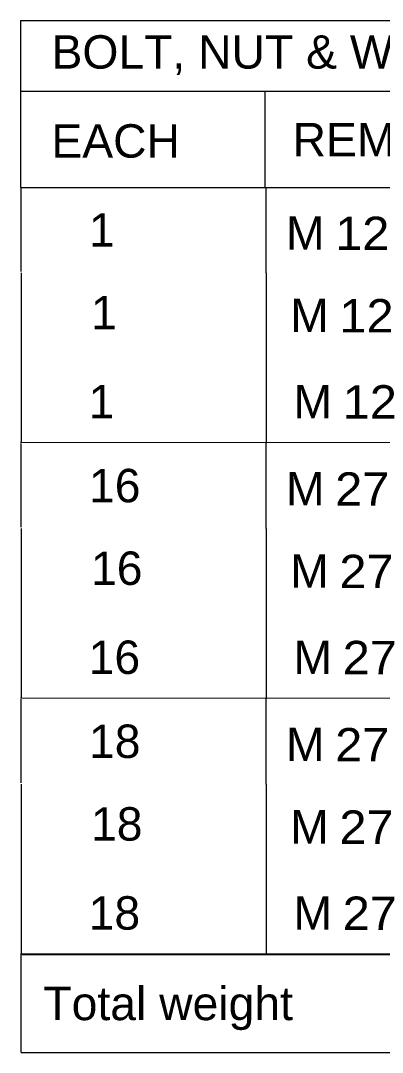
# Model space of a CAD drawing. Header units: millimetres. Extents: x 2 to 1174, y 1 to 825.
# Drawn here: x 1037.8 to 1061.6, y 615.1 to 683.1 of the extents above; entities that cross this region are included whole.
import ezdxf

# ---------------------------------------------------------------- set-up
doc = ezdxf.new("R2010")
doc.units = ezdxf.units.MM
doc.linetypes.add('XKITLINE00', pattern=[0])
doc.layers.add('OtherObjectType', color=7, linetype='Continuous', lineweight=0)
doc.styles.add('ARIAL_NARROW', font='ARIALN.TTF')

# ---------------------------------------------------------------- blocks, each defined once
blk = doc.blocks.new('*A196')
at = {"layer": 'OtherObjectType', "color": 7, "linetype": 'XKITLINE00', "lineweight": 0}
for p, q in [((1037.755, 683.1), (1163.878, 683.1)), ((1037.755, 683.1), (1037.755, 672.101)), ((1037.754, 678.452), (1163.877, 678.453)), ((1053.873, 678.46), (1053.871, 672.101)), ((1037.763, 672.07), (1037.763, 666.57)), ((1037.769, 672.103), (1163.878, 672.102)), ((1053.921, 672.096), (1053.921, 666.481)), ((1037.79, 666.481), (1037.791, 660.867)), ((1053.95, 666.478), (1053.95, 660.862)), ((1037.794, 660.847), (1037.794, 655.28)), ((1053.95, 660.861), (1053.95, 655.245)), ((1163.878, 655.251), (1037.754, 655.28)), ((1037.763, 655.213), (1037.763, 649.713)), ((1053.921, 655.24), (1053.921, 649.624)), ((1037.79, 649.624), (1037.791, 644.011)), ((1053.95, 649.622), (1053.95, 644.006)), ((1037.794, 643.99), (1037.794, 638.423)), ((1053.95, 644.004), (1053.95, 638.388)), ((1163.878, 638.394), (1037.754, 638.423)), ((1037.763, 638.357), (1037.763, 632.857)), ((1053.921, 638.384), (1053.921, 632.768)), ((1037.79, 632.768), (1037.791, 627.154)), ((1053.95, 632.766), (1053.95, 627.15)), ((1037.794, 627.134), (1037.794, 621.567)), ((1053.95, 627.148), (1053.95, 621.532)), ((1163.878, 621.538), (1037.754, 621.567)), ((1037.777, 621.53), (1037.777, 615.124)), ((1037.854, 621.527), (1163.873, 621.531)), ((1037.774, 615.083), (1163.873, 615.083))]:
    blk.add_line(p, q, dxfattribs=at)
at = {"layer": 'OtherObjectType', "color": 7, "style": 'ARIAL_NARROW'}
for s, width, p in [('BOLT, NUT & WASHERS MATERIAL LIST', 1.211571, (1039.792, 679.936)), ('EACH', 1.211571, (1039.784, 674.069)), ('REMARK', 1.211571, (1055.695, 674.157)), ('1', 1.211571, (1042.265, 668.205)), ('M', 1.211571, (1055.258, 667.996)), ('12', 1.275, (1058.502, 667.975)), ('1', 1.211571, (1042.398, 662.757)), ('M', 1.211571, (1055.538, 662.564)), ('12', 1.275, (1058.782, 662.543)), ('1', 1.211571, (1042.243, 656.888)), ('M', 1.211571, (1055.756, 656.888)), ('12', 1.275, (1059, 656.867)), ('16', 1.211571, (1042.265, 651.348)), ('M', 1.211571, (1055.258, 651.14)), ('27', 1.275, (1058.502, 651.119)), ('16', 1.211571, (1042.398, 645.901)), ('M', 1.211571, (1055.538, 645.708)), ('27', 1.275, (1058.782, 645.687)), ('16', 1.211571, (1042.243, 640.031)), ('M', 1.211571, (1055.756, 640.031)), ('27', 1.275, (1059, 640.011)), ('18', 1.211571, (1042.265, 634.492)), ('M', 1.211571, (1055.258, 634.284)), ('27', 1.275, (1058.502, 634.263)), ('18', 1.211571, (1042.398, 629.045)), ('M', 1.211571, (1055.538, 628.851)), ('27', 1.275, (1058.782, 628.83)), ('18', 1.211571, (1042.243, 623.175)), ('M', 1.211571, (1055.756, 623.175)), ('27', 1.275, (1059, 623.154)), ('Total weight', 1.211571, (1039.256, 617.206))]:
    blk.add_text(s, height=2.2, dxfattribs=dict(at, width=width)).set_placement(p)

msp = doc.modelspace()

# ---------------------------------------------------------------- block references
at = {"lineweight": 0}
msp.add_blockref('*A196', (0, 0), dxfattribs=at)

doc.saveas('drawing.dxf')
